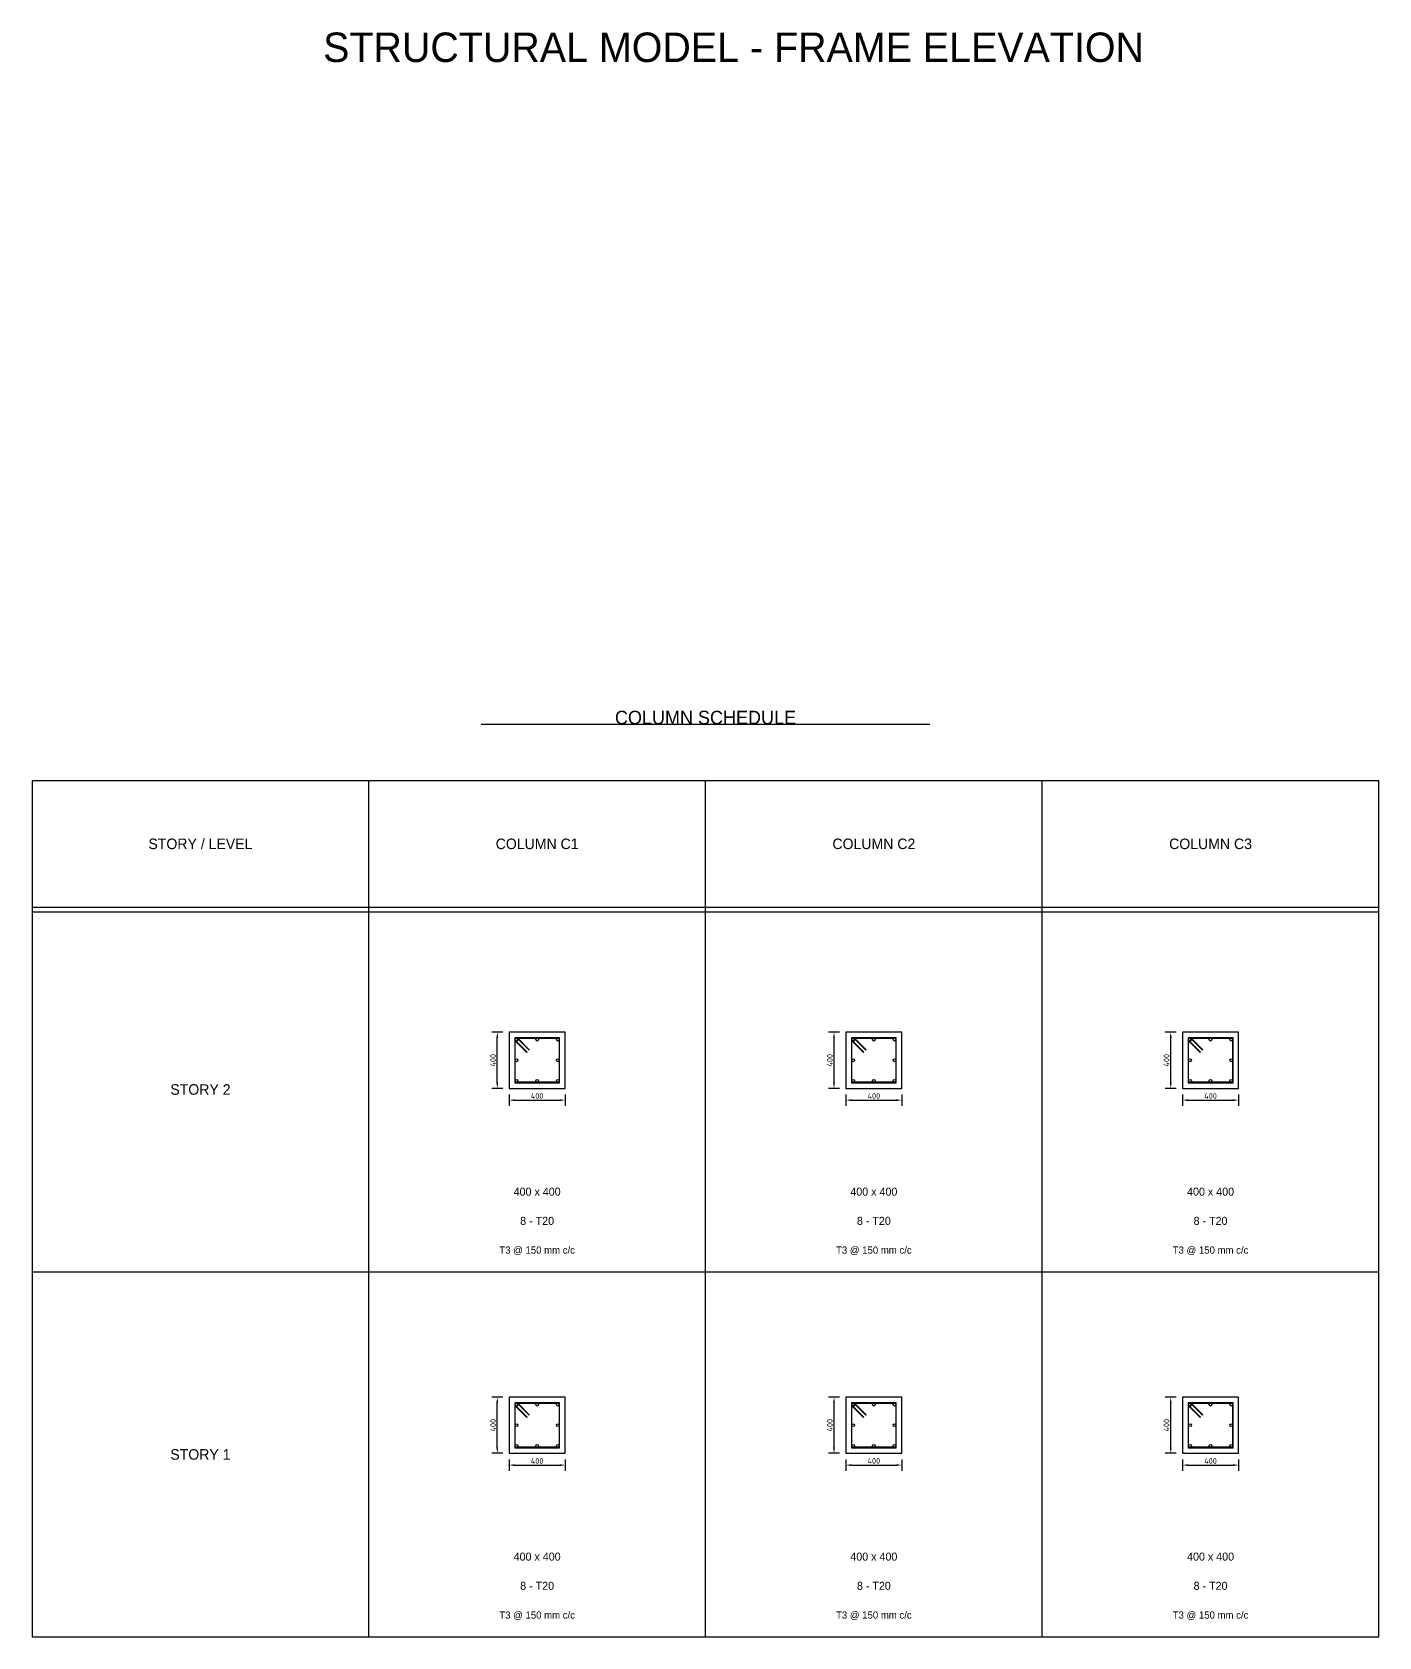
# Model space of a CAD drawing. Header units: metres. Extents: x -2840 to 24431, y -53356 to 1700.
# Drawn here: x 0 to 9600, y -27635 to -16202 of the extents above; entities that cross this region are included whole.
import ezdxf
from ezdxf.enums import TextEntityAlignment as Align

# ---------------------------------------------------------------- set-up
doc = ezdxf.new("R2010")
doc.units = ezdxf.units.M
for name, color, linetype in [('COLUMN', 7, 'Continuous'), ('DIM_LINEAR', 3, 'Continuous'), ('REBAR', 2, 'Continuous'), ('STIRRUP', 135, 'Continuous'), ('TEXT', 151, 'Continuous'), ('TITLE', 2, 'Continuous')]:
    doc.layers.add(name, color=color, linetype=linetype)
doc.styles.add('Dimension', font='isocp')
doc.dimstyles.new('Linear', dxfattribs={"dimtxt": 40, "dimasz": 40, "dimexe": 40, "dimexo": 40, "dimgap": 10, "dimtad": 1, "dimdsep": 46, "dimtxsty": 'Dimension', "dimcen": 2.5, "dimclrd": 132, "dimclre": 132, "dimclrt": 151, "dimazin": 3, "dimtfac": 1, "dimtmove": 0, "dimatfit": 3, "dimfxl": 40, "dimfxlon": 1})

msp = doc.modelspace()

# ---------------------------------------------------------------- linework, layer by layer
at = {"layer": 'BORDER'}
msp.add_lwpolyline([(0, -27635), (9600, -27635), (9600, -21535), (0, -21535), (0, -27635)], close=True, dxfattribs=at)
at = {"layer": 'COLUMN'}
for points in [[(3400, -23727), (3800, -23727), (3800, -23327), (3400, -23327), (3400, -23727)], [(5800, -23727), (6200, -23727), (6200, -23327), (5800, -23327), (5800, -23727)], [(8200, -23727), (8600, -23727), (8600, -23327), (8200, -23327), (8200, -23727)], [(3400, -26327), (3800, -26327), (3800, -25927), (3400, -25927), (3400, -26327)], [(5800, -26327), (6200, -26327), (6200, -25927), (5800, -25927), (5800, -26327)], [(8200, -26327), (8600, -26327), (8600, -25927), (8200, -25927), (8200, -26327)]]:
    msp.add_lwpolyline(points, close=True, dxfattribs=at)
at = {"layer": 'REBAR'}
for centre in [(3453, -23380), (3600, -23380), (3747, -23380), (5853, -23380), (6000, -23380), (6147, -23380), (8253, -23380), (8400, -23380), (8547, -23380), (3453, -23527), (3747, -23527), (5853, -23527), (6147, -23527), (8253, -23527), (8547, -23527), (3453, -23674), (3600, -23674), (3747, -23674), (5853, -23674), (6000, -23674), (6147, -23674), (8253, -23674), (8400, -23674), (8547, -23674), (3453, -25980), (3600, -25980), (3747, -25980), (5853, -25980), (6000, -25980), (6147, -25980), (8253, -25980), (8400, -25980), (8547, -25980), (3453, -26127), (3747, -26127), (5853, -26127), (6147, -26127), (8253, -26127), (8547, -26127), (3453, -26274), (3600, -26274), (3747, -26274), (5853, -26274), (6000, -26274), (6147, -26274), (8253, -26274), (8400, -26274), (8547, -26274)]:
    msp.add_circle(centre, 10, dxfattribs=at)
at = {"layer": 'STIRRUP'}
for points in [[(3440, -23687), (3760, -23687), (3760, -23367), (3440, -23367), (3440, -23687)], [(3461.445, -23370), (3757, -23370), (3757, -23684), (3443, -23684), (3443, -23388.445), (3525.731, -23471.176), (3527.853, -23469.055), (3443, -23384.202), (3456.109, -23389.568), (3458.913, -23388.139), (3461.139, -23385.913), (3462.568, -23383.109), (3457.202, -23370), (3542.055, -23454.853), (3544.176, -23452.731), (3461.445, -23370)], [(5840, -23687), (6160, -23687), (6160, -23367), (5840, -23367), (5840, -23687)], [(5861.445, -23370), (6157, -23370), (6157, -23684), (5843, -23684), (5843, -23388.445), (5925.731, -23471.176), (5927.853, -23469.055), (5843, -23384.202), (5856.109, -23389.568), (5858.913, -23388.139), (5861.139, -23385.913), (5862.568, -23383.109), (5857.202, -23370), (5942.055, -23454.853), (5944.176, -23452.731), (5861.445, -23370)], [(8240, -23687), (8560, -23687), (8560, -23367), (8240, -23367), (8240, -23687)], [(8261.445, -23370), (8557, -23370), (8557, -23684), (8243, -23684), (8243, -23388.445), (8325.731, -23471.176), (8327.853, -23469.055), (8243, -23384.202), (8256.109, -23389.568), (8258.913, -23388.139), (8261.139, -23385.913), (8262.568, -23383.109), (8257.202, -23370), (8342.055, -23454.853), (8344.176, -23452.731), (8261.445, -23370)], [(3440, -26287), (3760, -26287), (3760, -25967), (3440, -25967), (3440, -26287)], [(3461.445, -25970), (3757, -25970), (3757, -26284), (3443, -26284), (3443, -25988.445), (3525.731, -26071.176), (3527.853, -26069.055), (3443, -25984.202), (3456.109, -25989.568), (3458.913, -25988.139), (3461.139, -25985.913), (3462.568, -25983.109), (3457.202, -25970), (3542.055, -26054.853), (3544.176, -26052.731), (3461.445, -25970)], [(5840, -26287), (6160, -26287), (6160, -25967), (5840, -25967), (5840, -26287)], [(5861.445, -25970), (6157, -25970), (6157, -26284), (5843, -26284), (5843, -25988.445), (5925.731, -26071.176), (5927.853, -26069.055), (5843, -25984.202), (5856.109, -25989.568), (5858.913, -25988.139), (5861.139, -25985.913), (5862.568, -25983.109), (5857.202, -25970), (5942.055, -26054.853), (5944.176, -26052.731), (5861.445, -25970)], [(8240, -26287), (8560, -26287), (8560, -25967), (8240, -25967), (8240, -26287)], [(8261.445, -25970), (8557, -25970), (8557, -26284), (8243, -26284), (8243, -25988.445), (8325.731, -26071.176), (8327.853, -26069.055), (8243, -25984.202), (8256.109, -25989.568), (8258.913, -25988.139), (8261.139, -25985.913), (8262.568, -25983.109), (8257.202, -25970), (8342.055, -26054.853), (8344.176, -26052.731), (8261.445, -25970)]]:
    msp.add_lwpolyline(points, close=True, dxfattribs=at)
at = {"layer": 'TABLE'}
for p, q in [((2400, -27635), (2400, -21535)), ((4800, -27635), (4800, -21535)), ((7200, -27635), (7200, -21535)), ((0, -22435), (9600, -22435)), ((0, -22470), (9600, -22470)), ((0, -25035), (9600, -25035))]:
    msp.add_line(p, q, dxfattribs=at)
at = {"layer": 'TITLE'}
msp.add_line((3200, -21133), (6400, -21133), dxfattribs=at)

# ---------------------------------------------------------------- texts
at = {"layer": 'HEADER'}
for s, p in [('STORY / LEVEL', (1200, -21985)), ('COLUMN C1', (3600, -21985)), ('COLUMN C2', (6000, -21985)), ('COLUMN C3', (8400, -21985)), ('STORY 2', (1200, -23735)), ('STORY 1', (1200, -26335))]:
    msp.add_text(s, height=75, dxfattribs=at).set_placement(p, align=Align.MIDDLE_CENTER)
at = {"layer": 'TEXT'}
for s, height, p in [('400 x 400', 57, (3600, -24463)), ('400 x 400', 57, (6000, -24463)), ('400 x 400', 57, (8400, -24463)), ('8 - T20', 57, (3600, -24671)), ('8 - T20', 57, (6000, -24671)), ('8 - T20', 57, (8400, -24671)), ('T3 @ 150 mm c/c', 51, (3600, -24879)), ('T3 @ 150 mm c/c', 51, (6000, -24879)), ('T3 @ 150 mm c/c', 51, (8400, -24879)), ('400 x 400', 57, (3600, -27063)), ('400 x 400', 57, (6000, -27063)), ('400 x 400', 57, (8400, -27063)), ('8 - T20', 57, (3600, -27271)), ('8 - T20', 57, (6000, -27271)), ('8 - T20', 57, (8400, -27271)), ('T3 @ 150 mm c/c', 51, (3600, -27479)), ('T3 @ 150 mm c/c', 51, (6000, -27479)), ('T3 @ 150 mm c/c', 51, (8400, -27479))]:
    msp.add_text(s, height=height, dxfattribs=at).set_placement(p, align=Align.MIDDLE_CENTER)
at = {"layer": 'TITLE'}
for s, height, p in [('STRUCTURAL MODEL - FRAME ELEVATION', 210, (5000, -16310)), ('COLUMN SCHEDULE', 96, (4800, -21085))]:
    msp.add_text(s, height=height, dxfattribs=at).set_placement(p, align=Align.MIDDLE_CENTER)

# ---------------------------------------------------------------- dimensions: what is measured, and where the dimension line sits
at = {"layer": 'DIM_LINEAR'}
for base, p1, p2 in [((3316, -23727), (3400, -23727), (3400, -23327)), ((5716, -23727), (5800, -23727), (5800, -23327)), ((8116, -23727), (8200, -23727), (8200, -23327)), ((3316, -26327), (3400, -26327), (3400, -25927)), ((5716, -26327), (5800, -26327), (5800, -25927)), ((8116, -26327), (8200, -26327), (8200, -25927))]:
    msp.add_linear_dim(base=base, p1=p1, p2=p2, angle=90, text='400', dimstyle='Linear', dxfattribs=at).render()
for base, p1, p2 in [((3400, -23811), (3400, -23727), (3800, -23727)), ((5800, -23811), (5800, -23727), (6200, -23727)), ((8200, -23811), (8200, -23727), (8600, -23727)), ((3400, -26411), (3400, -26327), (3800, -26327)), ((5800, -26411), (5800, -26327), (6200, -26327)), ((8200, -26411), (8200, -26327), (8600, -26327))]:
    msp.add_linear_dim(base=base, p1=p1, p2=p2, text='400', dimstyle='Linear', dxfattribs=at).render()

doc.saveas('drawing.dxf')
